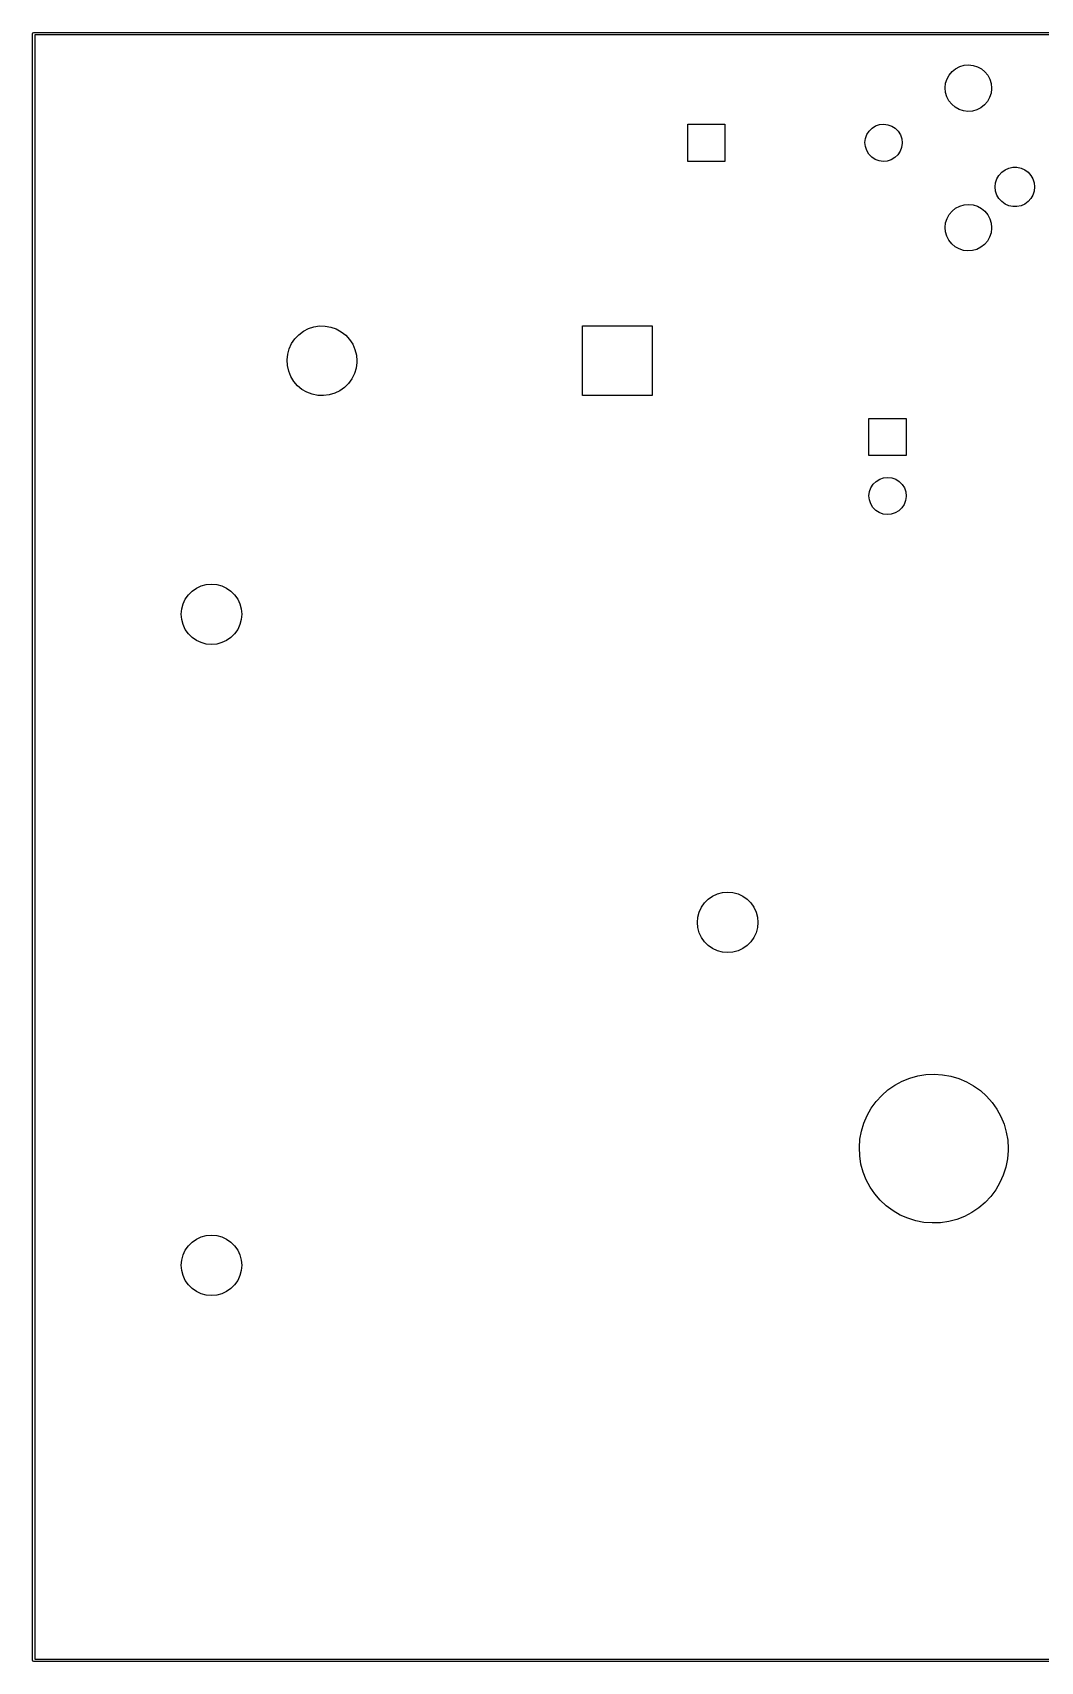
# Model space of a CAD drawing. Extents: x -0.1 to 79.7, y -0.1 to 70.
# Drawn here: x -0.1 to 43.3, y -0.1 to 70 of the extents above; entities that cross this region are included whole.
import ezdxf

# ---------------------------------------------------------------- set-up
doc = ezdxf.new("R2010")
doc.units = 0
doc.layers.add('BLACK', color=7, linetype='CONTINUOUS')

msp = doc.modelspace()

# ---------------------------------------------------------------- linework, layer by layer
at = {"layer": 'BLACK', "linetype": 'CONTINUOUS'}
for p, q in [((-0.065, 69.915), (-0.05035, 69.9504)), ((-0.065, -0.035), (-0.065, 69.915)), ((-0.05035, 69.9504), (-0.015, 69.965)), ((-0.015, 69.965), (79.62, 69.965)), ((0.035, 69.865), (0.035, 0.015)), ((79.57, 69.865), (0.035, 69.865)), ((39.2019, 67.7829), (39.2609, 67.9689)), ((39.2609, 67.9689), (39.3549, 68.14)), ((39.3549, 68.14), (39.4803, 68.2895)), ((39.4803, 68.2895), (39.6324, 68.4118)), ((39.6324, 68.4118), (39.8054, 68.5022)), ((39.8054, 68.5022), (39.9926, 68.5573)), ((39.9926, 68.5573), (40.187, 68.575)), ((40.187, 68.575), (40.3811, 68.5546)), ((40.3811, 68.5546), (40.5675, 68.4969)), ((40.5675, 68.4969), (40.7392, 68.404)), ((40.7392, 68.404), (40.8896, 68.2796)), ((40.8896, 68.2796), (41.0129, 68.1284)), ((41.0129, 68.1284), (41.1045, 67.9561)), ((41.1045, 67.9561), (41.161, 67.7692)), ((39.1801, 67.589), (39.2019, 67.7829)), ((39.1964, 67.3945), (39.1801, 67.589)), ((39.2502, 67.2069), (39.1964, 67.3945)), ((41.1551, 67.3535), (41.0935, 67.1683)), ((41.1796, 67.5471), (41.1551, 67.3535)), ((41.161, 67.7692), (41.18, 67.575)), ((41.18, 67.575), (41.1796, 67.5471)), ((39.3394, 67.0333), (39.2502, 67.2069)), ((39.4607, 66.8803), (39.3394, 67.0333)), ((39.6093, 66.7539), (39.4607, 66.8803)), ((39.7797, 66.6586), (39.6093, 66.7539)), ((39.9653, 66.5983), (39.7797, 66.6586)), ((40.1591, 66.5752), (39.9653, 66.5983)), ((40.3536, 66.5902), (40.1591, 66.5752)), ((40.5416, 66.6427), (40.3536, 66.5902)), ((40.7158, 66.7307), (40.5416, 66.6427)), ((40.8696, 66.8508), (40.7158, 66.7307)), ((40.9971, 66.9986), (40.8696, 66.8508)), ((41.0935, 67.1683), (40.9971, 66.9986)), ((28.1125, 64.425), (28.1125, 66.025)), ((28.1125, 66.025), (29.7125, 66.025)), ((29.7125, 66.025), (29.7125, 64.425)), ((35.9125, 65.7306), (36.04, 65.8554)), ((36.04, 65.8554), (36.1919, 65.9489)), ((36.1919, 65.9489), (36.3607, 66.0063)), ((36.3607, 66.0063), (36.5381, 66.025)), ((36.5381, 66.025), (36.7152, 66.0039)), ((36.7152, 66.0039), (36.8832, 65.944)), ((36.8832, 65.944), (37.0338, 65.8485)), ((37.0338, 65.8485), (37.1595, 65.7219)), ((35.7326, 65.2362), (35.7549, 65.4131)), ((35.75, 65.0587), (35.7326, 65.2362)), ((35.7549, 65.4131), (35.8159, 65.5807)), ((35.8159, 65.5807), (35.9125, 65.7306)), ((37.1595, 65.7219), (37.254, 65.5707)), ((37.254, 65.5707), (37.3126, 65.4022)), ((37.3322, 65.2027), (37.3074, 65.026)), ((37.3126, 65.4022), (37.3325, 65.225)), ((37.3325, 65.225), (37.3322, 65.2027)), ((35.8063, 64.8894), (35.75, 65.0587)), ((35.8987, 64.7369), (35.8063, 64.8894)), ((36.0226, 64.6086), (35.8987, 64.7369)), ((36.1718, 64.5109), (36.0226, 64.6086)), ((36.339, 64.4488), (36.1718, 64.5109)), ((36.5157, 64.4252), (36.339, 64.4488)), ((36.863, 64.4965), (36.6934, 64.4413)), ((37.0162, 64.5878), (36.863, 64.4965)), ((37.1453, 64.7108), (37.0162, 64.5878)), ((37.244, 64.8593), (37.1453, 64.7108)), ((37.3074, 65.026), (37.244, 64.8593)), ((29.7125, 64.425), (28.1125, 64.425)), ((36.6934, 64.4413), (36.5157, 64.4252)), ((41.4035, 63.6707), (41.4923, 63.8246)), ((41.4923, 63.8246), (41.6112, 63.9567)), ((41.6112, 63.9567), (41.755, 64.0611)), ((41.755, 64.0611), (41.9173, 64.1334)), ((41.9173, 64.1334), (42.0912, 64.1703)), ((42.0912, 64.1703), (42.2688, 64.1703)), ((42.2688, 64.1703), (42.4427, 64.1334)), ((42.4427, 64.1334), (42.605, 64.0611)), ((42.605, 64.0611), (42.7488, 63.9567)), ((42.7488, 63.9567), (42.8677, 63.8246)), ((42.8677, 63.8246), (42.9565, 63.6707)), ((41.33, 63.325), (41.3486, 63.5017)), ((41.3486, 63.1483), (41.33, 63.325)), ((41.3486, 63.5017), (41.4035, 63.6707)), ((41.4035, 62.9793), (41.3486, 63.1483)), ((42.9565, 63.6707), (43.0114, 63.5017)), ((43.0114, 63.1483), (42.9565, 62.9793)), ((43.0114, 63.5017), (43.03, 63.325)), ((43.03, 63.325), (43.0114, 63.1483)), ((39.4803, 62.2895), (39.6324, 62.4118)), ((39.6324, 62.4118), (39.8054, 62.5022)), ((39.8054, 62.5022), (39.9926, 62.5573)), ((39.9926, 62.5573), (40.187, 62.575)), ((40.187, 62.575), (40.3811, 62.5546)), ((40.3811, 62.5546), (40.5675, 62.4969)), ((40.5675, 62.4969), (40.7392, 62.404)), ((40.7392, 62.404), (40.8896, 62.2796)), ((41.4923, 62.8254), (41.4035, 62.9793)), ((41.6112, 62.6933), (41.4923, 62.8254)), ((41.755, 62.5889), (41.6112, 62.6933)), ((41.9173, 62.5166), (41.755, 62.5889)), ((42.0912, 62.4797), (41.9173, 62.5166)), ((42.2688, 62.4797), (42.0912, 62.4797)), ((42.4427, 62.5166), (42.2688, 62.4797)), ((42.605, 62.5889), (42.4427, 62.5166)), ((42.7488, 62.6933), (42.605, 62.5889)), ((42.8677, 62.8254), (42.7488, 62.6933)), ((42.9565, 62.9793), (42.8677, 62.8254)), ((39.1801, 61.589), (39.2019, 61.7829)), ((39.2019, 61.7829), (39.2609, 61.9689)), ((39.2609, 61.9689), (39.3549, 62.14)), ((39.3549, 62.14), (39.4803, 62.2895)), ((40.8896, 62.2796), (41.0129, 62.1284)), ((41.0129, 62.1284), (41.1045, 61.9561)), ((41.1045, 61.9561), (41.161, 61.7692)), ((41.161, 61.7692), (41.18, 61.575)), ((39.1964, 61.3945), (39.1801, 61.589)), ((39.2502, 61.2069), (39.1964, 61.3945)), ((39.3394, 61.0333), (39.2502, 61.2069)), ((39.4607, 60.8803), (39.3394, 61.0333)), ((40.9971, 60.9986), (40.8696, 60.8508)), ((41.0935, 61.1683), (40.9971, 60.9986)), ((41.1551, 61.3535), (41.0935, 61.1683)), ((41.1796, 61.5471), (41.1551, 61.3535)), ((41.18, 61.575), (41.1796, 61.5471)), ((39.6093, 60.7539), (39.4607, 60.8803)), ((39.7797, 60.6586), (39.6093, 60.7539)), ((39.9653, 60.5983), (39.7797, 60.6586)), ((40.1591, 60.5752), (39.9653, 60.5983)), ((40.3536, 60.5902), (40.1591, 60.5752)), ((40.5416, 60.6427), (40.3536, 60.5902)), ((40.7158, 60.7307), (40.5416, 60.6427)), ((40.8696, 60.8508), (40.7158, 60.7307)), ((11.0758, 56.5909), (11.2143, 56.794)), ((11.2143, 56.794), (11.3841, 56.9717)), ((11.3841, 56.9717), (11.5807, 57.1193)), ((11.5807, 57.1193), (11.7987, 57.2328)), ((11.7987, 57.2328), (12.0324, 57.3092)), ((12.0324, 57.3092), (12.2754, 57.3463)), ((12.2754, 57.3463), (12.5212, 57.3433)), ((12.5212, 57.3433), (12.7632, 57.3002)), ((12.7632, 57.3002), (12.9949, 57.2182)), ((12.9949, 57.2182), (13.2101, 57.0994)), ((13.2101, 57.0994), (13.403, 56.947)), ((13.403, 56.947), (13.5684, 56.7652)), ((13.5684, 56.7652), (13.702, 56.5588)), ((23.58, 54.35), (23.58, 57.35)), ((23.58, 57.35), (26.58, 57.35)), ((26.58, 57.35), (26.58, 54.35)), ((10.8804, 55.8866), (10.9066, 56.1311)), ((10.9066, 56.1311), (10.9723, 56.3679)), ((10.9723, 56.3679), (11.0758, 56.5909)), ((13.702, 56.5588), (13.8, 56.3334)), ((13.8, 56.3334), (13.8599, 56.095)), ((13.8599, 56.095), (13.88, 55.85)), ((10.8946, 55.6412), (10.8804, 55.8866)), ((10.9486, 55.4014), (10.8946, 55.6412)), ((11.0411, 55.1737), (10.9486, 55.4014)), ((13.8461, 55.533), (13.7747, 55.2978)), ((13.8782, 55.7767), (13.8461, 55.533)), ((13.88, 55.85), (13.8782, 55.7767)), ((11.1696, 54.9641), (11.0411, 55.1737)), ((11.3305, 54.7783), (11.1696, 54.9641)), ((11.5196, 54.6213), (11.3305, 54.7783)), ((13.3482, 54.7043), (13.1481, 54.5616)), ((13.5223, 54.8778), (13.3482, 54.7043)), ((13.6658, 55.0774), (13.5223, 54.8778)), ((13.7747, 55.2978), (13.6658, 55.0774)), ((11.7319, 54.4973), (11.5196, 54.6213)), ((11.9615, 54.4096), (11.7319, 54.4973)), ((12.2024, 54.3606), (11.9615, 54.4096)), ((12.448, 54.3515), (12.2024, 54.3606)), ((12.6919, 54.3828), (12.448, 54.3515)), ((12.9273, 54.4534), (12.6919, 54.3828)), ((13.1481, 54.5616), (12.9273, 54.4534)), ((26.58, 54.35), (23.58, 54.35)), ((35.905, 51.775), (35.905, 53.375)), ((35.905, 53.375), (37.505, 53.375)), ((37.505, 53.375), (37.505, 51.775)), ((37.505, 51.775), (35.905, 51.775)), ((35.9884, 50.3907), (36.085, 50.5406)), ((36.085, 50.5406), (36.2125, 50.6654)), ((36.2125, 50.6654), (36.3644, 50.7589)), ((36.3644, 50.7589), (36.5332, 50.8163)), ((36.5332, 50.8163), (36.7106, 50.835)), ((36.7106, 50.835), (36.8877, 50.8139)), ((36.8877, 50.8139), (37.0557, 50.754)), ((37.0557, 50.754), (37.2063, 50.6585)), ((37.2063, 50.6585), (37.332, 50.5319)), ((37.332, 50.5319), (37.4265, 50.3807)), ((35.9051, 50.0462), (35.9274, 50.2231)), ((35.9225, 49.8687), (35.9051, 50.0462)), ((35.9788, 49.6994), (35.9225, 49.8687)), ((35.9274, 50.2231), (35.9884, 50.3907)), ((37.4799, 49.836), (37.4165, 49.6693)), ((37.4265, 50.3807), (37.4851, 50.2122)), ((37.5047, 50.0127), (37.4799, 49.836)), ((37.4851, 50.2122), (37.505, 50.035)), ((37.505, 50.035), (37.5047, 50.0127)), ((36.0712, 49.5469), (35.9788, 49.6994)), ((36.1951, 49.4186), (36.0712, 49.5469)), ((36.3443, 49.3209), (36.1951, 49.4186)), ((36.5115, 49.2588), (36.3443, 49.3209)), ((36.6882, 49.2352), (36.5115, 49.2588)), ((36.8659, 49.2513), (36.6882, 49.2352)), ((37.0355, 49.3065), (36.8659, 49.2513)), ((37.1887, 49.3978), (37.0355, 49.3065)), ((37.3178, 49.5208), (37.1887, 49.3978)), ((37.4165, 49.6693), (37.3178, 49.5208)), ((7.40426, 46.2302), (7.63, 46.25)), ((7.63, 46.25), (7.85574, 46.2302)), ((6.4084, 45.3946), (6.50417, 45.6)), ((6.50417, 45.6), (6.63414, 45.7856)), ((6.63414, 45.7856), (6.79438, 45.9459)), ((6.79438, 45.9459), (6.98, 46.0758)), ((6.98, 46.0758), (7.18537, 46.1716)), ((7.18537, 46.1716), (7.40426, 46.2302)), ((7.85574, 46.2302), (8.07463, 46.1716)), ((8.07463, 46.1716), (8.28, 46.0758)), ((8.28, 46.0758), (8.46562, 45.9459)), ((8.46562, 45.9459), (8.62586, 45.7856)), ((8.62586, 45.7856), (8.75583, 45.6)), ((8.75583, 45.6), (8.8516, 45.3946)), ((6.33, 44.95), (6.34975, 45.1757)), ((6.34975, 44.7243), (6.33, 44.95)), ((6.34975, 45.1757), (6.4084, 45.3946)), ((8.8516, 45.3946), (8.91025, 45.1757)), ((8.91025, 45.1757), (8.93, 44.95)), ((8.93, 44.95), (8.91025, 44.7243)), ((6.4084, 44.5054), (6.34975, 44.7243)), ((6.50417, 44.3), (6.4084, 44.5054)), ((6.63414, 44.1144), (6.50417, 44.3)), ((8.75583, 44.3), (8.62586, 44.1144)), ((8.8516, 44.5054), (8.75583, 44.3)), ((8.91025, 44.7243), (8.8516, 44.5054)), ((6.79438, 43.9541), (6.63414, 44.1144)), ((6.98, 43.8242), (6.79438, 43.9541)), ((7.18537, 43.7284), (6.98, 43.8242)), ((7.40426, 43.6698), (7.18537, 43.7284)), ((7.63, 43.65), (7.40426, 43.6698)), ((7.85574, 43.6698), (7.63, 43.65)), ((8.07463, 43.7284), (7.85574, 43.6698)), ((8.28, 43.8242), (8.07463, 43.7284)), ((8.46562, 43.9541), (8.28, 43.8242)), ((8.62586, 44.1144), (8.46562, 43.9541)), ((29.3854, 32.9216), (29.6043, 32.9802)), ((29.6043, 32.9802), (29.83, 33)), ((29.83, 33), (30.0557, 32.9802)), ((30.0557, 32.9802), (30.2746, 32.9216)), ((28.6084, 32.1446), (28.7042, 32.35)), ((28.7042, 32.35), (28.8341, 32.5356)), ((28.8341, 32.5356), (28.9944, 32.6959)), ((28.9944, 32.6959), (29.18, 32.8258)), ((29.18, 32.8258), (29.3854, 32.9216)), ((30.2746, 32.9216), (30.48, 32.8258)), ((30.48, 32.8258), (30.6656, 32.6959)), ((30.6656, 32.6959), (30.8259, 32.5356)), ((30.8259, 32.5356), (30.9558, 32.35)), ((30.9558, 32.35), (31.0516, 32.1446)), ((28.53, 31.7), (28.5497, 31.9257)), ((28.5497, 31.4743), (28.53, 31.7)), ((28.5497, 31.9257), (28.6084, 32.1446)), ((31.0516, 32.1446), (31.1102, 31.9257)), ((31.1102, 31.9257), (31.13, 31.7)), ((31.13, 31.7), (31.1102, 31.4743)), ((28.6084, 31.2554), (28.5497, 31.4743)), ((28.7042, 31.05), (28.6084, 31.2554)), ((28.8341, 30.8644), (28.7042, 31.05)), ((28.9944, 30.7041), (28.8341, 30.8644)), ((30.8259, 30.8644), (30.6656, 30.7041)), ((30.9558, 31.05), (30.8259, 30.8644)), ((31.0516, 31.2554), (30.9558, 31.05)), ((31.1102, 31.4743), (31.0516, 31.2554)), ((29.18, 30.5742), (28.9944, 30.7041)), ((29.3854, 30.4784), (29.18, 30.5742)), ((29.6043, 30.4197), (29.3854, 30.4784)), ((29.83, 30.4), (29.6043, 30.4197)), ((30.0557, 30.4197), (29.83, 30.4)), ((30.2746, 30.4784), (30.0557, 30.4197)), ((30.48, 30.5742), (30.2746, 30.4784)), ((30.6656, 30.7041), (30.48, 30.5742)), ((36.7199, 24.4916), (37.0132, 24.6955)), ((37.0132, 24.6955), (37.3275, 24.8654)), ((37.3275, 24.8654), (37.6587, 24.9993)), ((37.6587, 24.9993), (38.0028, 25.0954)), ((38.0028, 25.0954), (38.3555, 25.1525)), ((38.3555, 25.1525), (38.7123, 25.1699)), ((38.7123, 25.1699), (39.0689, 25.1475)), ((39.0689, 25.1475), (39.4207, 25.0855)), ((39.4207, 25.0855), (39.7634, 24.9846)), ((39.7634, 24.9846), (40.0928, 24.8461)), ((40.0928, 24.8461), (40.4046, 24.6718)), ((40.4046, 24.6718), (40.6951, 24.4639)), ((36.0002, 23.7035), (36.2102, 23.9925)), ((36.2102, 23.9925), (36.4511, 24.2563)), ((36.4511, 24.2563), (36.7199, 24.4916)), ((40.6951, 24.4639), (40.9606, 24.2248)), ((40.9606, 24.2248), (41.1978, 23.9577)), ((41.1978, 23.9577), (41.4038, 23.6657)), ((35.683, 23.0645), (35.8237, 23.3928)), ((35.8237, 23.3928), (36.0002, 23.7035)), ((41.4038, 23.6657), (41.5759, 23.3527)), ((41.5759, 23.3527), (41.712, 23.0224)), ((35.5152, 22.3711), (35.5797, 22.7225)), ((35.5797, 22.7225), (35.683, 23.0645)), ((41.712, 23.0224), (41.8105, 22.679)), ((41.8105, 22.679), (41.8701, 22.3267)), ((35.4903, 22.0147), (35.5152, 22.3711)), ((35.5053, 21.6577), (35.4903, 22.0147)), ((41.8888, 21.8807), (41.8589, 21.5246)), ((41.8701, 22.3267), (41.89, 21.97)), ((41.89, 21.97), (41.8888, 21.8807)), ((35.5599, 21.3047), (35.5053, 21.6577)), ((35.6536, 20.9599), (35.5599, 21.3047)), ((41.7895, 21.1742), (41.6814, 20.8337)), ((41.8589, 21.5246), (41.7895, 21.1742)), ((35.7851, 20.6278), (35.6536, 20.9599)), ((35.9528, 20.3123), (35.7851, 20.6278)), ((41.5361, 20.5073), (41.3553, 20.1991)), ((41.6814, 20.8337), (41.5361, 20.5073)), ((36.1547, 20.0175), (35.9528, 20.3123)), ((36.3881, 19.7471), (36.1547, 20.0175)), ((36.6502, 19.5044), (36.3881, 19.7471)), ((40.8968, 19.6526), (40.6247, 19.4211)), ((41.1413, 19.9131), (40.8968, 19.6526)), ((41.3553, 20.1991), (41.1413, 19.9131)), ((36.9378, 19.2924), (36.6502, 19.5044)), ((37.2472, 19.1137), (36.9378, 19.2924)), ((37.5746, 18.9707), (37.2472, 19.1137)), ((37.9158, 18.8651), (37.5746, 18.9707)), ((39.6789, 18.9266), (39.3334, 18.8354)), ((40.0119, 19.0558), (39.6789, 18.9266)), ((40.3285, 19.2213), (40.0119, 19.0558)), ((40.6247, 19.4211), (40.3285, 19.2213)), ((7.18537, 18.1716), (7.40426, 18.2302)), ((7.40426, 18.2302), (7.63, 18.25)), ((7.63, 18.25), (7.85574, 18.2302)), ((7.85574, 18.2302), (8.07463, 18.1716)), ((38.2668, 18.7981), (37.9158, 18.8651)), ((38.623, 18.7707), (38.2668, 18.7981)), ((38.98, 18.7832), (38.623, 18.7707)), ((39.3334, 18.8354), (38.98, 18.7832)), ((6.4084, 17.3946), (6.50417, 17.6)), ((6.50417, 17.6), (6.63414, 17.7856)), ((6.63414, 17.7856), (6.79438, 17.9459)), ((6.79438, 17.9459), (6.98, 18.0758)), ((6.98, 18.0758), (7.18537, 18.1716)), ((8.07463, 18.1716), (8.28, 18.0758)), ((8.28, 18.0758), (8.46562, 17.9459)), ((8.46562, 17.9459), (8.62586, 17.7856)), ((8.62586, 17.7856), (8.75583, 17.6)), ((8.75583, 17.6), (8.8516, 17.3946)), ((6.33, 16.95), (6.34975, 17.1757)), ((6.34975, 16.7243), (6.33, 16.95)), ((6.34975, 17.1757), (6.4084, 17.3946)), ((8.8516, 17.3946), (8.91025, 17.1757)), ((8.91025, 17.1757), (8.93, 16.95)), ((8.93, 16.95), (8.91025, 16.7243)), ((6.4084, 16.5054), (6.34975, 16.7243)), ((6.50417, 16.3), (6.4084, 16.5054)), ((6.63414, 16.1144), (6.50417, 16.3)), ((6.79438, 15.9541), (6.63414, 16.1144)), ((8.62586, 16.1144), (8.46562, 15.9541)), ((8.75583, 16.3), (8.62586, 16.1144)), ((8.8516, 16.5054), (8.75583, 16.3)), ((8.91025, 16.7243), (8.8516, 16.5054)), ((6.98, 15.8242), (6.79438, 15.9541)), ((7.18537, 15.7284), (6.98, 15.8242)), ((7.40426, 15.6697), (7.18537, 15.7284)), ((7.63, 15.65), (7.40426, 15.6697)), ((7.85574, 15.6697), (7.63, 15.65)), ((8.07463, 15.7284), (7.85574, 15.6697)), ((8.28, 15.8242), (8.07463, 15.7284)), ((8.46562, 15.9541), (8.28, 15.8242)), ((0.035, 0.015), (79.57, 0.015)), ((-0.05035, -0.07036), (-0.065, -0.035)), ((-0.015, -0.085), (-0.05035, -0.07036)), ((79.62, -0.085), (-0.015, -0.085))]:
    msp.add_line(p, q, dxfattribs=at)

doc.saveas('drawing.dxf')
